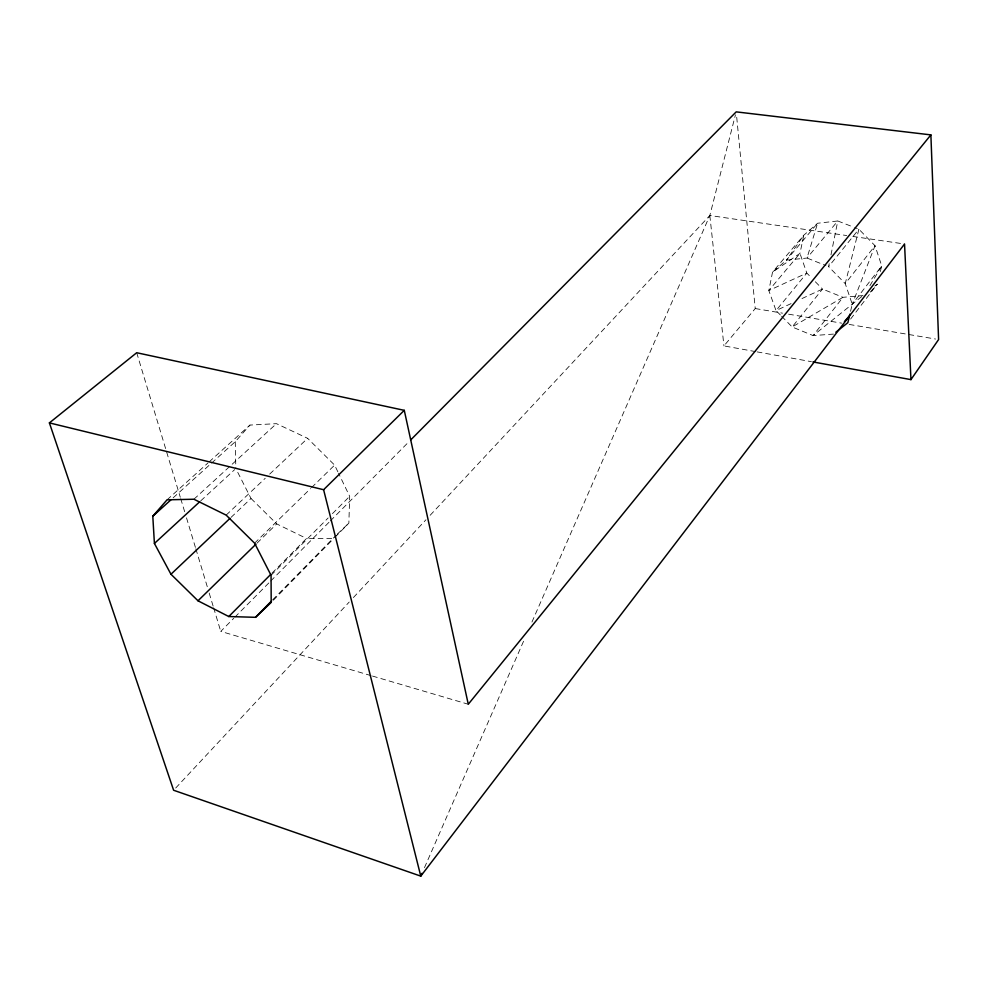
<?xml version="1.0" encoding="UTF-8"?>
<svg xmlns="http://www.w3.org/2000/svg" width="988" height="988" viewBox="0 0 988 988"><rect width="100%" height="100%" fill="white"/><g stroke="black" fill="none" stroke-linecap="round" stroke-linejoin="round"><path stroke-width="0.74" stroke-dasharray="4.94 3.71" d="M334.846 537.435L348.863 523.109L349.678 496.322L338.551 473.252M850.557 311.306L852.249 304.205L845.234 283.63L828.599 266.649L829.191 263.71M830.97 254.867L837.787 220.979L853.262 227.018M880.333 271.539L881.728 265.92L875.035 245.728L858.893 229.216L854.669 227.561M531.952 622.045L709.829 215.495L735.443 114.818M424.482 867.662L524.542 638.989M869.909 285.717L881.728 265.92L852.249 304.205L875.035 245.728L845.234 283.63L858.893 229.216L828.599 266.649M850.606 319.062L877.221 284.173L874.849 286.075M755.622 351.617L723.945 345.911L755.24 308.552L736.492 114.917M870.255 292.115L877.221 284.173M211.543 463.125L235.268 441.685L249.964 425.075L276.467 423.667L307.639 438.326L334.623 465.113L337.896 471.894M175.716 788.004L349.209 602.05M353.408 597.542L425.952 519.787M430.163 515.279L709.829 215.495L846.741 235.552M272.725 599.765L336.093 535.311M273.355 600.222L333.759 538.534M371.031 675.619L220.756 631.394L233.773 618.266M234.86 617.179L269.588 582.179M270.663 581.08L329.263 522.022M330.35 520.923L408.476 442.179M271.959 573.176L306.527 538.485L332.907 538.361M271.058 575.312L328.139 517.959M332.45 513.637L349.678 496.322M254.583 543.165L310.491 488.64M311.591 487.566L334.623 465.113M257.041 543.128L276.726 523.899L306.527 538.485M337.155 534.286L348.863 523.109M231.007 517.416L251.014 498.483L236.515 469.918M226.153 515.119L265.229 478.291M269.687 474.092L307.639 438.326M200.774 500.805L234.687 469.596M193.907 499.236L276.467 423.667M173.135 497.841L210.407 464.15M167.058 499.829L207.949 462.964M209.086 461.939L249.964 425.075M861.795 296.536L813.099 335.587L792.166 326.979L781.409 316.037M791.067 303.612L776.025 310.565L768.825 290.546L772.554 272.083L803.812 235.193L817.595 223.251L837.787 220.979L806.998 258.053L786.46 260.116L772.554 272.083L799.959 253.422L803.812 235.193L786.46 260.116L817.595 223.251L806.998 258.053L825.906 265.574M801.997 298.549L822.51 289.064L842.974 297.314L862.981 295.585M833.464 334.092L813.099 335.587L842.974 297.314L792.166 326.979L822.51 289.064L815.186 281.605M852.817 236.441L904.539 244.011M755.24 308.552L782.508 313.159M788.572 314.184L841.615 323.15M849.186 324.435L935.574 339.032M757.129 351.889L811.42 361.67M372.501 676.064L468.275 704.246M251.014 498.483L276.726 523.899M780.335 314.937L776.025 310.565L806.813 273.071L799.959 253.422L768.825 290.546L806.813 273.071L811 277.344M136.702 352.728L180.285 497.223M180.73 498.693L184.731 511.969M186.51 517.86L195.402 547.352M195.846 548.822L207.406 587.156M209.184 593.059L213.186 606.323M213.63 607.805L220.756 631.394M709.829 215.495L723.945 345.911M235.268 441.685L235.823 468.559"/><path stroke-width="1.48" d="M849.878 314.159L847.852 322.681L835.86 332.19M422.012 873.318L420.777 876.134L173.616 790.252L49.4 422.889L136.702 352.728L404.277 410.341L468.275 704.246L930.881 134.887L736.196 111.866L410.65 439.981M812.939 361.941L910.961 379.614L938.6 339.539L930.881 134.887M152.794 516.205L167.058 499.829L193.907 499.236L226.153 515.119L254.583 543.165L271.058 575.312L271.194 602.421L255.534 617.315L228.771 616.537L197.995 600.79L170.961 574.238L154.412 543.449L152.794 516.205L170.875 499.879M844.407 321.606L849.371 315.938M255.534 617.315L271.651 600.865M228.771 616.537L270.885 574.263M49.4 422.889L323.607 489.727L404.277 410.341M197.995 600.79L255.954 544.19M170.961 574.238L229.895 518.465M154.412 543.449L199.638 501.842M323.607 489.727L420.777 876.134L904.539 244.011L910.961 379.614"/></g></svg>
